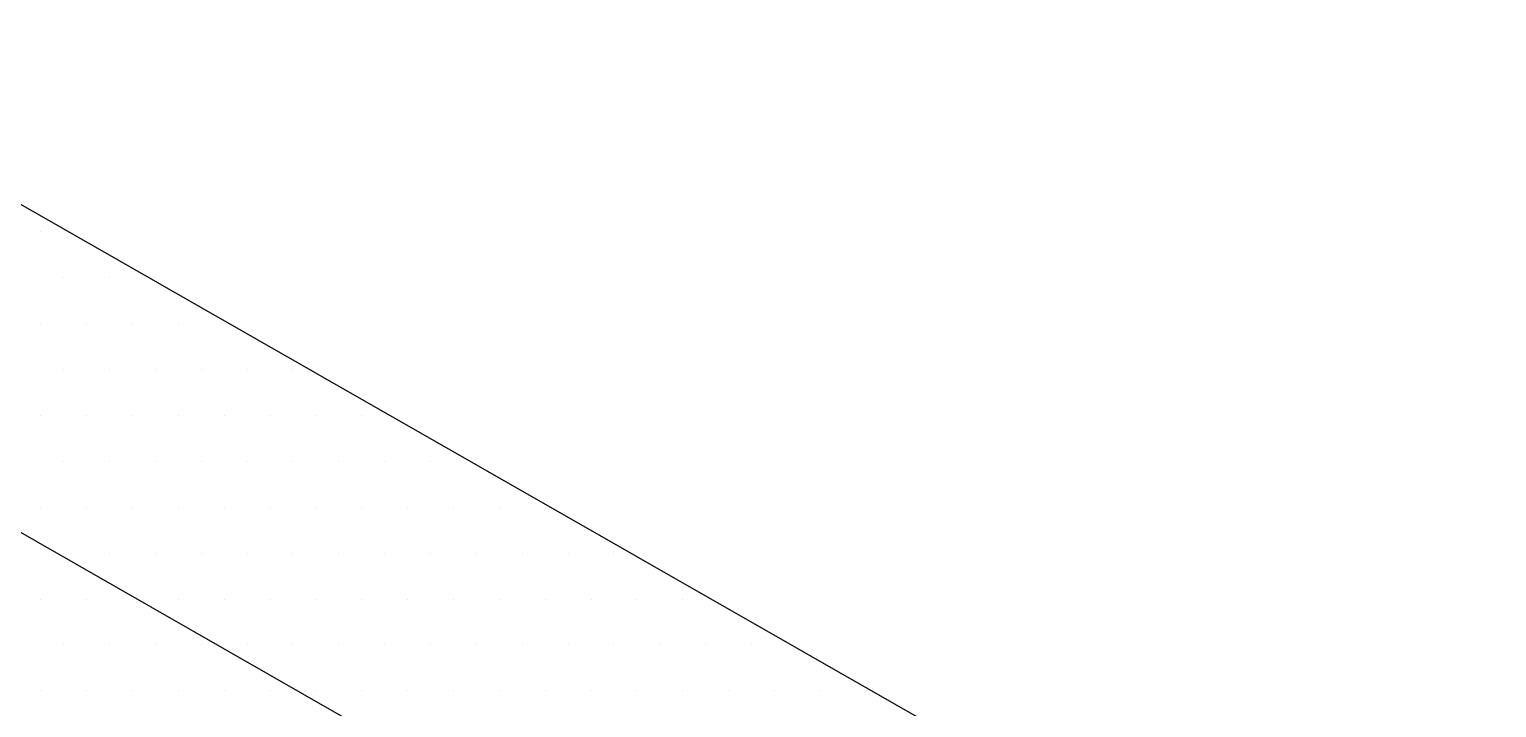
# Model space of a CAD drawing. Extents: x -1392 to 5791, y -3809 to 1722.
# Drawn here: x -643.86 to -600.66, y 1563.9 to 1583.86 of the extents above; entities that cross this region are included whole.
import ezdxf

# ---------------------------------------------------------------- set-up
doc = ezdxf.new("R2010")
doc.units = 0
doc.header["$MEASUREMENT"] = 0
for name, color, linetype, lineweight in [('.ATI-HATCH', 7, 'Continuous', 0), ('G-ANNO-TTLB', 7, 'Continuous', 0), ('TYVEK', 7, 'Continuous', 0)]:
    doc.layers.add(name, color=color, linetype=linetype, lineweight=lineweight)

# ---------------------------------------------------------------- blocks, each defined once
blk = doc.blocks.new('Block_121')
at = {"layer": '.ATI-HATCH'}
for points, knots in [([(-651.574, 1582.965), (-651.574, 1582.965), (-659.973, 1578.106), (-659.973, 1578.106), (-659.973, 1578.106), (-587.553, 1536.753), (-587.553, 1536.753), (-587.553, 1536.753), (-586.834, 1545.997), (-586.834, 1545.997), (-586.834, 1545.997), (-651.574, 1582.965), (-651.574, 1582.965)], [0, 0, 0, 0, 1, 1, 1, 2, 2, 2, 3, 3, 3, 4, 4, 4, 4]), ([(-659.973, 1578.106), (-659.973, 1578.106), (-668.371, 1573.247), (-668.371, 1573.247), (-668.371, 1573.247), (-676.769, 1568.388), (-676.769, 1568.388), (-676.769, 1568.388), (-542.374, 1491.646), (-542.374, 1491.646), (-542.374, 1491.646), (-525.577, 1501.364), (-525.577, 1501.364), (-525.577, 1501.364), (-659.973, 1578.106), (-659.973, 1578.106)], [0, 0, 0, 0, 1, 1, 1, 2, 2, 2, 3, 3, 3, 4, 4, 4, 5, 5, 5, 5])]:
    blk.add_open_spline(points, degree=3, knots=knots, dxfattribs=at)
at = {"layer": '.ATI-HATCH', "color": 8, "lineweight": 0, "true_color": 0x808080}
for points in [[(-643.521, 1577.897), (-643.521, 1577.897), (-643.521, 1577.897), (-643.521, 1577.897)], [(-642.846, 1576.547), (-642.846, 1576.547), (-642.846, 1576.547), (-642.846, 1576.547)], [(-641.496, 1576.547), (-641.496, 1576.547), (-641.496, 1576.547), (-641.496, 1576.547)], [(-643.521, 1575.197), (-643.521, 1575.197), (-643.521, 1575.197), (-643.521, 1575.197)], [(-642.171, 1575.197), (-642.171, 1575.197), (-642.171, 1575.197), (-642.171, 1575.197)], [(-640.821, 1575.197), (-640.821, 1575.197), (-640.821, 1575.197), (-640.821, 1575.197)], [(-639.471, 1575.197), (-639.471, 1575.197), (-639.471, 1575.197), (-639.471, 1575.197)], [(-638.121, 1575.197), (-638.121, 1575.197), (-638.121, 1575.197), (-638.121, 1575.197)], [(-642.846, 1573.847), (-642.846, 1573.847), (-642.846, 1573.847), (-642.846, 1573.847)], [(-641.496, 1573.847), (-641.496, 1573.847), (-641.496, 1573.847), (-641.496, 1573.847)], [(-640.146, 1573.847), (-640.146, 1573.847), (-640.146, 1573.847), (-640.146, 1573.847)], [(-638.796, 1573.847), (-638.796, 1573.847), (-638.796, 1573.847), (-638.796, 1573.847)], [(-637.446, 1573.847), (-637.446, 1573.847), (-637.446, 1573.847), (-637.446, 1573.847)], [(-636.096, 1573.847), (-636.096, 1573.847), (-636.096, 1573.847), (-636.096, 1573.847)], [(-643.521, 1572.497), (-643.521, 1572.497), (-643.521, 1572.497), (-643.521, 1572.497)], [(-642.171, 1572.497), (-642.171, 1572.497), (-642.171, 1572.497), (-642.171, 1572.497)], [(-640.821, 1572.497), (-640.821, 1572.497), (-640.821, 1572.497), (-640.821, 1572.497)], [(-639.471, 1572.497), (-639.471, 1572.497), (-639.471, 1572.497), (-639.471, 1572.497)], [(-638.121, 1572.497), (-638.121, 1572.497), (-638.121, 1572.497), (-638.121, 1572.497)], [(-636.771, 1572.497), (-636.771, 1572.497), (-636.771, 1572.497), (-636.771, 1572.497)], [(-635.421, 1572.497), (-635.421, 1572.497), (-635.421, 1572.497), (-635.421, 1572.497)], [(-634.071, 1572.497), (-634.071, 1572.497), (-634.071, 1572.497), (-634.071, 1572.497)], [(-642.846, 1571.147), (-642.846, 1571.147), (-642.846, 1571.147), (-642.846, 1571.147)], [(-641.496, 1571.147), (-641.496, 1571.147), (-641.496, 1571.147), (-641.496, 1571.147)], [(-640.146, 1571.147), (-640.146, 1571.147), (-640.146, 1571.147), (-640.146, 1571.147)], [(-638.796, 1571.147), (-638.796, 1571.147), (-638.796, 1571.147), (-638.796, 1571.147)], [(-637.446, 1571.147), (-637.446, 1571.147), (-637.446, 1571.147), (-637.446, 1571.147)], [(-636.096, 1571.147), (-636.096, 1571.147), (-636.096, 1571.147), (-636.096, 1571.147)], [(-634.746, 1571.147), (-634.746, 1571.147), (-634.746, 1571.147), (-634.746, 1571.147)], [(-633.396, 1571.147), (-633.396, 1571.147), (-633.396, 1571.147), (-633.396, 1571.147)], [(-632.046, 1571.147), (-632.046, 1571.147), (-632.046, 1571.147), (-632.046, 1571.147)], [(-643.521, 1569.797), (-643.521, 1569.797), (-643.521, 1569.797), (-643.521, 1569.797)], [(-642.171, 1569.797), (-642.171, 1569.797), (-642.171, 1569.797), (-642.171, 1569.797)], [(-640.821, 1569.797), (-640.821, 1569.797), (-640.821, 1569.797), (-640.821, 1569.797)], [(-639.471, 1569.797), (-639.471, 1569.797), (-639.471, 1569.797), (-639.471, 1569.797)], [(-638.121, 1569.797), (-638.121, 1569.797), (-638.121, 1569.797), (-638.121, 1569.797)], [(-636.771, 1569.797), (-636.771, 1569.797), (-636.771, 1569.797), (-636.771, 1569.797)], [(-635.421, 1569.797), (-635.421, 1569.797), (-635.421, 1569.797), (-635.421, 1569.797)], [(-634.071, 1569.797), (-634.071, 1569.797), (-634.071, 1569.797), (-634.071, 1569.797)], [(-632.721, 1569.797), (-632.721, 1569.797), (-632.721, 1569.797), (-632.721, 1569.797)], [(-631.371, 1569.797), (-631.371, 1569.797), (-631.371, 1569.797), (-631.371, 1569.797)], [(-630.021, 1569.797), (-630.021, 1569.797), (-630.021, 1569.797), (-630.021, 1569.797)], [(-628.671, 1569.797), (-628.671, 1569.797), (-628.671, 1569.797), (-628.671, 1569.797)], [(-642.846, 1568.447), (-642.846, 1568.447), (-642.846, 1568.447), (-642.846, 1568.447)], [(-641.496, 1568.447), (-641.496, 1568.447), (-641.496, 1568.447), (-641.496, 1568.447)], [(-640.146, 1568.447), (-640.146, 1568.447), (-640.146, 1568.447), (-640.146, 1568.447)], [(-638.796, 1568.447), (-638.796, 1568.447), (-638.796, 1568.447), (-638.796, 1568.447)], [(-637.446, 1568.447), (-637.446, 1568.447), (-637.446, 1568.447), (-637.446, 1568.447)], [(-636.096, 1568.447), (-636.096, 1568.447), (-636.096, 1568.447), (-636.096, 1568.447)], [(-634.746, 1568.447), (-634.746, 1568.447), (-634.746, 1568.447), (-634.746, 1568.447)], [(-633.396, 1568.447), (-633.396, 1568.447), (-633.396, 1568.447), (-633.396, 1568.447)], [(-632.046, 1568.447), (-632.046, 1568.447), (-632.046, 1568.447), (-632.046, 1568.447)], [(-630.696, 1568.447), (-630.696, 1568.447), (-630.696, 1568.447), (-630.696, 1568.447)], [(-629.346, 1568.447), (-629.346, 1568.447), (-629.346, 1568.447), (-629.346, 1568.447)], [(-627.996, 1568.447), (-627.996, 1568.447), (-627.996, 1568.447), (-627.996, 1568.447)], [(-626.646, 1568.447), (-626.646, 1568.447), (-626.646, 1568.447), (-626.646, 1568.447)], [(-643.521, 1567.097), (-643.521, 1567.097), (-643.521, 1567.097), (-643.521, 1567.097)], [(-642.171, 1567.097), (-642.171, 1567.097), (-642.171, 1567.097), (-642.171, 1567.097)], [(-640.821, 1567.097), (-640.821, 1567.097), (-640.821, 1567.097), (-640.821, 1567.097)], [(-639.471, 1567.097), (-639.471, 1567.097), (-639.471, 1567.097), (-639.471, 1567.097)], [(-638.121, 1567.097), (-638.121, 1567.097), (-638.121, 1567.097), (-638.121, 1567.097)], [(-636.771, 1567.097), (-636.771, 1567.097), (-636.771, 1567.097), (-636.771, 1567.097)], [(-635.421, 1567.097), (-635.421, 1567.097), (-635.421, 1567.097), (-635.421, 1567.097)], [(-634.071, 1567.097), (-634.071, 1567.097), (-634.071, 1567.097), (-634.071, 1567.097)], [(-632.721, 1567.097), (-632.721, 1567.097), (-632.721, 1567.097), (-632.721, 1567.097)], [(-631.371, 1567.097), (-631.371, 1567.097), (-631.371, 1567.097), (-631.371, 1567.097)], [(-630.021, 1567.097), (-630.021, 1567.097), (-630.021, 1567.097), (-630.021, 1567.097)], [(-628.671, 1567.097), (-628.671, 1567.097), (-628.671, 1567.097), (-628.671, 1567.097)], [(-627.321, 1567.097), (-627.321, 1567.097), (-627.321, 1567.097), (-627.321, 1567.097)], [(-625.971, 1567.097), (-625.971, 1567.097), (-625.971, 1567.097), (-625.971, 1567.097)], [(-624.621, 1567.097), (-624.621, 1567.097), (-624.621, 1567.097), (-624.621, 1567.097)], [(-642.846, 1565.747), (-642.846, 1565.747), (-642.846, 1565.747), (-642.846, 1565.747)], [(-641.496, 1565.747), (-641.496, 1565.747), (-641.496, 1565.747), (-641.496, 1565.747)], [(-640.146, 1565.747), (-640.146, 1565.747), (-640.146, 1565.747), (-640.146, 1565.747)], [(-638.796, 1565.747), (-638.796, 1565.747), (-638.796, 1565.747), (-638.796, 1565.747)], [(-637.446, 1565.747), (-637.446, 1565.747), (-637.446, 1565.747), (-637.446, 1565.747)], [(-636.096, 1565.747), (-636.096, 1565.747), (-636.096, 1565.747), (-636.096, 1565.747)], [(-634.746, 1565.747), (-634.746, 1565.747), (-634.746, 1565.747), (-634.746, 1565.747)], [(-633.396, 1565.747), (-633.396, 1565.747), (-633.396, 1565.747), (-633.396, 1565.747)], [(-632.046, 1565.747), (-632.046, 1565.747), (-632.046, 1565.747), (-632.046, 1565.747)], [(-630.696, 1565.747), (-630.696, 1565.747), (-630.696, 1565.747), (-630.696, 1565.747)], [(-629.346, 1565.747), (-629.346, 1565.747), (-629.346, 1565.747), (-629.346, 1565.747)], [(-627.996, 1565.747), (-627.996, 1565.747), (-627.996, 1565.747), (-627.996, 1565.747)], [(-626.646, 1565.747), (-626.646, 1565.747), (-626.646, 1565.747), (-626.646, 1565.747)], [(-625.296, 1565.747), (-625.296, 1565.747), (-625.296, 1565.747), (-625.296, 1565.747)], [(-623.946, 1565.747), (-623.946, 1565.747), (-623.946, 1565.747), (-623.946, 1565.747)], [(-622.596, 1565.747), (-622.596, 1565.747), (-622.596, 1565.747), (-622.596, 1565.747)], [(-643.521, 1564.397), (-643.521, 1564.397), (-643.521, 1564.397), (-643.521, 1564.397)], [(-642.171, 1564.397), (-642.171, 1564.397), (-642.171, 1564.397), (-642.171, 1564.397)], [(-640.821, 1564.397), (-640.821, 1564.397), (-640.821, 1564.397), (-640.821, 1564.397)], [(-639.471, 1564.397), (-639.471, 1564.397), (-639.471, 1564.397), (-639.471, 1564.397)], [(-638.121, 1564.397), (-638.121, 1564.397), (-638.121, 1564.397), (-638.121, 1564.397)], [(-636.771, 1564.397), (-636.771, 1564.397), (-636.771, 1564.397), (-636.771, 1564.397)], [(-635.421, 1564.397), (-635.421, 1564.397), (-635.421, 1564.397), (-635.421, 1564.397)], [(-634.071, 1564.397), (-634.071, 1564.397), (-634.071, 1564.397), (-634.071, 1564.397)], [(-632.721, 1564.397), (-632.721, 1564.397), (-632.721, 1564.397), (-632.721, 1564.397)], [(-631.371, 1564.397), (-631.371, 1564.397), (-631.371, 1564.397), (-631.371, 1564.397)], [(-630.021, 1564.397), (-630.021, 1564.397), (-630.021, 1564.397), (-630.021, 1564.397)], [(-628.671, 1564.397), (-628.671, 1564.397), (-628.671, 1564.397), (-628.671, 1564.397)], [(-627.321, 1564.397), (-627.321, 1564.397), (-627.321, 1564.397), (-627.321, 1564.397)], [(-625.971, 1564.397), (-625.971, 1564.397), (-625.971, 1564.397), (-625.971, 1564.397)], [(-624.621, 1564.397), (-624.621, 1564.397), (-624.621, 1564.397), (-624.621, 1564.397)], [(-623.271, 1564.397), (-623.271, 1564.397), (-623.271, 1564.397), (-623.271, 1564.397)], [(-621.921, 1564.397), (-621.921, 1564.397), (-621.921, 1564.397), (-621.921, 1564.397)], [(-620.571, 1564.397), (-620.571, 1564.397), (-620.571, 1564.397), (-620.571, 1564.397)], [(-619.221, 1564.397), (-619.221, 1564.397), (-619.221, 1564.397), (-619.221, 1564.397)]]:
    blk.add_open_spline(points, degree=3, dxfattribs=at)

msp = doc.modelspace()

# ---------------------------------------------------------------- hatches: boundary and pattern name
at = {"layer": 'G-ANNO-TTLB', "true_color": 0xff00ff, "transparency": 33554687}
h = msp.add_hatch(color=6, dxfattribs=at)
edge = h.paths.add_edge_path()
edge.add_spline(control_points=[(1773.018, -796.5), (1773.018, -796.5), (-1156.5, -796.5), (-1156.5, -796.5), (-1156.5, -796.5), (-1156.5, 1660.5), (-1156.5, 1660.5), (-1156.5, 1660.5), (1773.018, 1660.5), (1773.018, 1660.5), (1773.018, 1660.5), (1773.018, -796.5), (1773.018, -796.5)], knot_values=[0, 0, 0, 0, 1, 1, 1, 2, 2, 2, 3, 3, 3, 4, 4, 4, 4], degree=3, periodic=0)
edge = h.paths.add_edge_path()
edge.add_spline(control_points=[(-1147.5, 1651.5), (-1147.5, 1651.5), (-1147.5, -787.5), (-1147.5, -787.5), (-1147.5, -787.5), (1764.018, -787.5), (1764.018, -787.5), (1764.018, -787.5), (1764.018, 1651.5), (1764.018, 1651.5), (1764.018, 1651.5), (-1147.5, 1651.5), (-1147.5, 1651.5)], knot_values=[0, 0, 0, 0, 1, 1, 1, 2, 2, 2, 3, 3, 3, 4, 4, 4, 4], degree=3, periodic=0)
edge.add_line((-1147.5, 1651.5), (-1147.5, 1651.5))

# ---------------------------------------------------------------- linework, layer by layer
at = {"layer": 'G-ANNO-TTLB'}
for points in [[(1773.018, -796.5), (1773.018, -796.5), (-1156.5, -796.5), (-1156.5, -796.5), (-1156.5, -796.5), (-1156.5, 1660.5), (-1156.5, 1660.5), (-1156.5, 1660.5), (1773.018, 1660.5), (1773.018, 1660.5), (1773.018, 1660.5), (1773.018, -796.5), (1773.018, -796.5)], [(-1147.5, 1651.5), (-1147.5, 1651.5), (-1147.5, -787.5), (-1147.5, -787.5), (-1147.5, -787.5), (1764.018, -787.5), (1764.018, -787.5), (1764.018, -787.5), (1764.018, 1651.5), (1764.018, 1651.5), (1764.018, 1651.5), (-1147.5, 1651.5), (-1147.5, 1651.5)]]:
    msp.add_open_spline(points, degree=3, knots=[0, 0, 0, 0, 1, 1, 1, 2, 2, 2, 3, 3, 3, 4, 4, 4, 4], dxfattribs=at)
at = {"layer": 'TYVEK', "color": 4, "lineweight": 25, "true_color": 0x00ffff}
for p, q in [((-517.179, 1506.222), (-651.574, 1582.965)), ((-525.577, 1501.364), (-659.973, 1578.106))]:
    msp.add_line(p, q, dxfattribs=at)

# ---------------------------------------------------------------- block references
at = {"layer": '.ATI-HATCH'}
msp.add_blockref('Block_121', (0, 0), dxfattribs=at)

doc.saveas('drawing.dxf')
